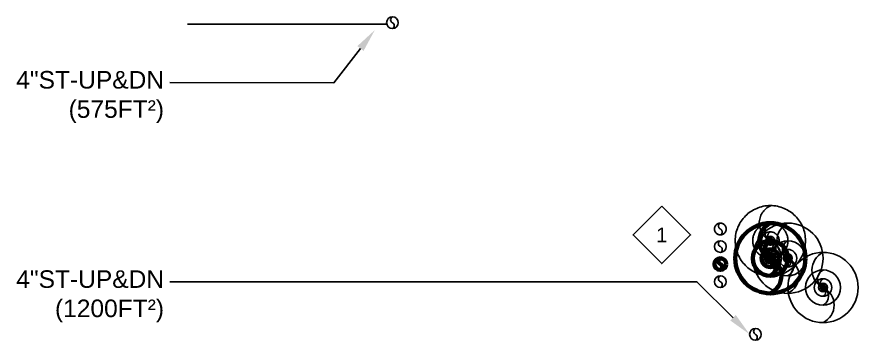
# Model space of a CAD drawing. Extents: x -3693 to 355, y -2748 to 2117.
# Drawn here: x -3561 to -2986, y -2036 to -1815 of the extents above; entities that cross this region are included whole.
import ezdxf
from ezdxf.enums import TextEntityAlignment as Align

# ---------------------------------------------------------------- set-up
doc = ezdxf.new("R2010")
doc.units = 0
doc.header["$LTSCALE"] = 48
doc.header["$MEASUREMENT"] = 0
doc.linetypes.add('VENT', pattern=[0.3, 0.2, -0.1])
for name, color, linetype in [('G-ANNO-TEXT', 70, 'Continuous'), ('G-ANNO-TEXT @ 128', 70, 'Continuous'), ('P-HW-N', 1, 'Continuous'), ('P-HW-N @ 1 (1)', 1, 'Continuous'), ('P-HW-N @ 1 (2)', 1, 'Continuous'), ('P-HW-N @ 12', 1, 'Continuous'), ('P-HW-N @ 128', 1, 'Continuous'), ('P-HW-N @ 16', 1, 'Continuous'), ('P-HW-N @ 192', 1, 'Continuous'), ('P-HW-N @ 2', 1, 'Continuous'), ('P-HW-N @ 24', 1, 'Continuous'), ('P-HW-N @ 384', 1, 'Continuous'), ('P-HW-N @ 4', 1, 'Continuous'), ('P-HW-N @ 48', 1, 'Continuous'), ('P-HW-N @ 64', 1, 'Continuous'), ('P-HW-N @ 768', 1, 'Continuous'), ('P-HW-N @ 8', 1, 'Continuous'), ('P-HW-N @ 96', 1, 'Continuous'), ('P-SAN-N', 6, 'Continuous'), ('P-SAN-N @ 1 (1)', 6, 'Continuous'), ('P-SAN-N @ 1 (2)', 6, 'Continuous'), ('P-SAN-N @ 12', 6, 'Continuous'), ('P-SAN-N @ 128', 6, 'Continuous'), ('P-SAN-N @ 16', 6, 'Continuous'), ('P-SAN-N @ 192', 6, 'Continuous'), ('P-SAN-N @ 2', 6, 'Continuous'), ('P-SAN-N @ 24', 6, 'Continuous'), ('P-SAN-N @ 384', 6, 'Continuous'), ('P-SAN-N @ 4', 6, 'Continuous'), ('P-SAN-N @ 48', 6, 'Continuous'), ('P-SAN-N @ 64', 6, 'Continuous'), ('P-SAN-N @ 768', 6, 'Continuous'), ('P-SAN-N @ 8', 6, 'Continuous'), ('P-SAN-N @ 96', 6, 'Continuous'), ('P-SANV-N', 5, 'VENT'), ('P-SANV-N @ 1 (1)', 5, 'VENT'), ('P-SANV-N @ 1 (2)', 5, 'VENT'), ('P-SANV-N @ 12', 5, 'VENT'), ('P-SANV-N @ 128', 5, 'VENT'), ('P-SANV-N @ 16', 5, 'VENT'), ('P-SANV-N @ 192', 5, 'VENT'), ('P-SANV-N @ 2', 5, 'VENT'), ('P-SANV-N @ 24', 5, 'VENT'), ('P-SANV-N @ 384', 5, 'VENT'), ('P-SANV-N @ 4', 5, 'VENT'), ('P-SANV-N @ 48', 5, 'VENT'), ('P-SANV-N @ 64', 5, 'VENT'), ('P-SANV-N @ 768', 5, 'VENT'), ('P-SANV-N @ 8', 5, 'VENT'), ('P-SANV-N @ 96', 5, 'VENT'), ('P-STRM-N', 2, 'Continuous'), ('P-STRM-N @ 1 (1)', 2, 'Continuous'), ('P-STRM-N @ 1 (2)', 2, 'Continuous'), ('P-STRM-N @ 12', 2, 'Continuous'), ('P-STRM-N @ 128', 2, 'Continuous'), ('P-STRM-N @ 16', 2, 'Continuous'), ('P-STRM-N @ 192', 2, 'Continuous'), ('P-STRM-N @ 2', 2, 'Continuous'), ('P-STRM-N @ 24', 2, 'Continuous'), ('P-STRM-N @ 384', 2, 'Continuous'), ('P-STRM-N @ 4', 2, 'Continuous'), ('P-STRM-N @ 48', 2, 'Continuous'), ('P-STRM-N @ 64', 2, 'Continuous'), ('P-STRM-N @ 768', 2, 'Continuous'), ('P-STRM-N @ 8', 2, 'Continuous'), ('P-STRM-N @ 96', 2, 'Continuous')]:
    doc.layers.add(name, color=color, linetype=linetype)
for name, color, linetype, lineweight in [('P-CW-N', 4, 'Continuous', 60), ('P-CW-N @ 1 (1)', 4, 'Continuous', 60), ('P-CW-N @ 1 (2)', 4, 'Continuous', 60), ('P-CW-N @ 12', 4, 'Continuous', 60), ('P-CW-N @ 128', 4, 'Continuous', 60), ('P-CW-N @ 16', 4, 'Continuous', 60), ('P-CW-N @ 192', 4, 'Continuous', 60), ('P-CW-N @ 2', 4, 'Continuous', 60), ('P-CW-N @ 24', 4, 'Continuous', 60), ('P-CW-N @ 384', 4, 'Continuous', 60), ('P-CW-N @ 4', 4, 'Continuous', 60), ('P-CW-N @ 48', 4, 'Continuous', 60), ('P-CW-N @ 64', 4, 'Continuous', 60), ('P-CW-N @ 768', 4, 'Continuous', 60), ('P-CW-N @ 8', 4, 'Continuous', 60), ('P-CW-N @ 96', 4, 'Continuous', 60)]:
    doc.layers.add(name, color=color, linetype=linetype, lineweight=lineweight)
doc.styles.add('Arial', font='arial.ttf')

# ---------------------------------------------------------------- blocks, each defined once
blk = doc.blocks.new('*U9')
blk.add_lwpolyline([(0, 0.03112, 0.634258), (0, 0, -0.634258), (0, -0.03112)], format="xyb")
blk.add_circle((0, 0), 0.03125)
blk = doc.blocks.new('*U715')
at = {"layer": 'P-CW-N @ 1 (1)', "rotation": 180}
blk.add_blockref('*U9', (-3045.84, -1980.26), dxfattribs=at)
at = {"layer": 'P-CW-N @ 1 (2)', "rotation": 180}
blk.add_blockref('*U9', (-3045.84, -1980.26), dxfattribs=at)
at = {"layer": 'P-CW-N @ 12', "xscale": 12, "yscale": 12, "zscale": 12, "rotation": 180}
blk.add_blockref('*U9', (-3045.84, -1980.26), dxfattribs=at)
at = {"layer": 'P-CW-N @ 128', "xscale": 128, "yscale": 128, "zscale": 128, "rotation": 180}
blk.add_blockref('*U9', (-3080, -1984.26), dxfattribs=at)
at = {"layer": 'P-CW-N @ 16', "xscale": 16, "yscale": 16, "zscale": 16, "rotation": 180}
blk.add_blockref('*U9', (-3045.84, -1980.26), dxfattribs=at)
at = {"layer": 'P-CW-N @ 192', "xscale": 192, "yscale": 192, "zscale": 192, "rotation": 180}
blk.add_blockref('*U9', (-3045.84, -1980.26), dxfattribs=at)
at = {"layer": 'P-CW-N @ 2', "xscale": 2, "yscale": 2, "zscale": 2, "rotation": 180}
blk.add_blockref('*U9', (-3045.84, -1980.26), dxfattribs=at)
at = {"layer": 'P-CW-N @ 24', "xscale": 24, "yscale": 24, "zscale": 24, "rotation": 180}
blk.add_blockref('*U9', (-3045.84, -1980.26), dxfattribs=at)
at = {"layer": 'P-CW-N @ 384', "xscale": 384, "yscale": 384, "zscale": 384, "rotation": 180}
blk.add_blockref('*U9', (-3045.84, -1980.26), dxfattribs=at)
at = {"layer": 'P-CW-N @ 4', "xscale": 4, "yscale": 4, "zscale": 4, "rotation": 180}
blk.add_blockref('*U9', (-3045.84, -1980.26), dxfattribs=at)
at = {"layer": 'P-CW-N @ 48', "xscale": 48, "yscale": 48, "zscale": 48, "rotation": 180}
blk.add_blockref('*U9', (-3045.84, -1980.26), dxfattribs=at)
at = {"layer": 'P-CW-N @ 64', "xscale": 64, "yscale": 64, "zscale": 64, "rotation": 180}
blk.add_blockref('*U9', (-3045.84, -1980.26), dxfattribs=at)
at = {"layer": 'P-CW-N @ 768', "xscale": 768, "yscale": 768, "zscale": 768, "rotation": 180}
blk.add_blockref('*U9', (-3045.84, -1980.26), dxfattribs=at)
at = {"layer": 'P-CW-N @ 8', "xscale": 8, "yscale": 8, "zscale": 8, "rotation": 180}
blk.add_blockref('*U9', (-3045.84, -1980.26), dxfattribs=at)
at = {"layer": 'P-CW-N @ 96', "xscale": 96, "yscale": 96, "zscale": 96, "rotation": 180}
blk.add_blockref('*U9', (-3045.84, -1980.26), dxfattribs=at)
blk = doc.blocks.new('*U716')
at = {"layer": 'P-HW-N @ 1 (1)', "rotation": 180}
blk.add_blockref('*U9', (-3033.84, -1980.26), dxfattribs=at)
at = {"layer": 'P-HW-N @ 1 (2)', "rotation": 180}
blk.add_blockref('*U9', (-3033.84, -1980.26), dxfattribs=at)
at = {"layer": 'P-HW-N @ 12', "xscale": 12, "yscale": 12, "zscale": 12, "rotation": 180}
blk.add_blockref('*U9', (-3033.84, -1980.26), dxfattribs=at)
at = {"layer": 'P-HW-N @ 128', "xscale": 128, "yscale": 128, "zscale": 128, "rotation": 180}
blk.add_blockref('*U9', (-3080, -1996.26), dxfattribs=at)
at = {"layer": 'P-HW-N @ 16', "xscale": 16, "yscale": 16, "zscale": 16, "rotation": 180}
blk.add_blockref('*U9', (-3033.84, -1980.26), dxfattribs=at)
at = {"layer": 'P-HW-N @ 192', "xscale": 192, "yscale": 192, "zscale": 192, "rotation": 180}
blk.add_blockref('*U9', (-3033.84, -1980.26), dxfattribs=at)
at = {"layer": 'P-HW-N @ 2', "xscale": 2, "yscale": 2, "zscale": 2, "rotation": 180}
blk.add_blockref('*U9', (-3033.84, -1980.26), dxfattribs=at)
at = {"layer": 'P-HW-N @ 24', "xscale": 24, "yscale": 24, "zscale": 24, "rotation": 180}
blk.add_blockref('*U9', (-3033.84, -1980.26), dxfattribs=at)
at = {"layer": 'P-HW-N @ 384', "xscale": 384, "yscale": 384, "zscale": 384, "rotation": 180}
blk.add_blockref('*U9', (-3033.84, -1980.26), dxfattribs=at)
at = {"layer": 'P-HW-N @ 4', "xscale": 4, "yscale": 4, "zscale": 4, "rotation": 180}
blk.add_blockref('*U9', (-3033.84, -1980.26), dxfattribs=at)
at = {"layer": 'P-HW-N @ 48', "xscale": 48, "yscale": 48, "zscale": 48, "rotation": 180}
blk.add_blockref('*U9', (-3033.84, -1980.26), dxfattribs=at)
at = {"layer": 'P-HW-N @ 64', "xscale": 64, "yscale": 64, "zscale": 64, "rotation": 180}
blk.add_blockref('*U9', (-3033.84, -1980.26), dxfattribs=at)
at = {"layer": 'P-HW-N @ 768', "xscale": 768, "yscale": 768, "zscale": 768, "rotation": 180}
blk.add_blockref('*U9', (-3033.84, -1980.26), dxfattribs=at)
at = {"layer": 'P-HW-N @ 8', "xscale": 8, "yscale": 8, "zscale": 8, "rotation": 180}
blk.add_blockref('*U9', (-3033.84, -1980.26), dxfattribs=at)
at = {"layer": 'P-HW-N @ 96', "xscale": 96, "yscale": 96, "zscale": 96, "rotation": 180}
blk.add_blockref('*U9', (-3033.84, -1980.26), dxfattribs=at)
blk = doc.blocks.new('*U717')
at = {"layer": 'P-SAN-N @ 1 (1)', "rotation": 180}
blk.add_blockref('*U9', (-3045.84, -1980.26), dxfattribs=at)
at = {"layer": 'P-SAN-N @ 1 (2)', "rotation": 180}
blk.add_blockref('*U9', (-3045.84, -1980.26), dxfattribs=at)
at = {"layer": 'P-SAN-N @ 12', "xscale": 12, "yscale": 12, "zscale": 12, "rotation": 180}
blk.add_blockref('*U9', (-3045.84, -1980.26), dxfattribs=at)
at = {"layer": 'P-SAN-N @ 128', "xscale": 128, "yscale": 128, "zscale": 128, "rotation": 180}
blk.add_blockref('*U9', (-3080, -1972.26), dxfattribs=at)
at = {"layer": 'P-SAN-N @ 16', "xscale": 16, "yscale": 16, "zscale": 16, "rotation": 180}
blk.add_blockref('*U9', (-3045.84, -1980.26), dxfattribs=at)
at = {"layer": 'P-SAN-N @ 192', "xscale": 192, "yscale": 192, "zscale": 192, "rotation": 180}
blk.add_blockref('*U9', (-3045.84, -1980.26), dxfattribs=at)
at = {"layer": 'P-SAN-N @ 2', "xscale": 2, "yscale": 2, "zscale": 2, "rotation": 180}
blk.add_blockref('*U9', (-3045.84, -1980.26), dxfattribs=at)
at = {"layer": 'P-SAN-N @ 24', "xscale": 24, "yscale": 24, "zscale": 24, "rotation": 180}
blk.add_blockref('*U9', (-3045.84, -1980.26), dxfattribs=at)
at = {"layer": 'P-SAN-N @ 384', "xscale": 384, "yscale": 384, "zscale": 384, "rotation": 180}
blk.add_blockref('*U9', (-3045.84, -1980.26), dxfattribs=at)
at = {"layer": 'P-SAN-N @ 4', "xscale": 4, "yscale": 4, "zscale": 4, "rotation": 180}
blk.add_blockref('*U9', (-3045.84, -1980.26), dxfattribs=at)
at = {"layer": 'P-SAN-N @ 48', "xscale": 48, "yscale": 48, "zscale": 48, "rotation": 180}
blk.add_blockref('*U9', (-3045.84, -1980.26), dxfattribs=at)
at = {"layer": 'P-SAN-N @ 64', "xscale": 64, "yscale": 64, "zscale": 64, "rotation": 180}
blk.add_blockref('*U9', (-3045.84, -1980.26), dxfattribs=at)
at = {"layer": 'P-SAN-N @ 768', "xscale": 768, "yscale": 768, "zscale": 768, "rotation": 180}
blk.add_blockref('*U9', (-3045.84, -1980.26), dxfattribs=at)
at = {"layer": 'P-SAN-N @ 8', "xscale": 8, "yscale": 8, "zscale": 8, "rotation": 180}
blk.add_blockref('*U9', (-3045.84, -1980.26), dxfattribs=at)
at = {"layer": 'P-SAN-N @ 96', "xscale": 96, "yscale": 96, "zscale": 96, "rotation": 180}
blk.add_blockref('*U9', (-3045.84, -1980.26), dxfattribs=at)
blk = doc.blocks.new('*U718')
at = {"layer": 'P-SANV-N @ 1 (1)', "rotation": 180}
blk.add_blockref('*U9', (-3045.84, -1968.26), dxfattribs=at)
at = {"layer": 'P-SANV-N @ 1 (2)', "rotation": 180}
blk.add_blockref('*U9', (-3045.84, -1968.26), dxfattribs=at)
at = {"layer": 'P-SANV-N @ 12', "xscale": 12, "yscale": 12, "zscale": 12, "rotation": 180}
blk.add_blockref('*U9', (-3045.84, -1968.26), dxfattribs=at)
at = {"layer": 'P-SANV-N @ 128', "xscale": 128, "yscale": 128, "zscale": 128, "rotation": 180}
blk.add_blockref('*U9', (-3080, -1960.26), dxfattribs=at)
at = {"layer": 'P-SANV-N @ 16', "xscale": 16, "yscale": 16, "zscale": 16, "rotation": 180}
blk.add_blockref('*U9', (-3045.84, -1968.26), dxfattribs=at)
at = {"layer": 'P-SANV-N @ 192', "xscale": 192, "yscale": 192, "zscale": 192, "rotation": 180}
blk.add_blockref('*U9', (-3045.84, -1968.26), dxfattribs=at)
at = {"layer": 'P-SANV-N @ 2', "xscale": 2, "yscale": 2, "zscale": 2, "rotation": 180}
blk.add_blockref('*U9', (-3045.84, -1968.26), dxfattribs=at)
at = {"layer": 'P-SANV-N @ 24', "xscale": 24, "yscale": 24, "zscale": 24, "rotation": 180}
blk.add_blockref('*U9', (-3045.84, -1968.26), dxfattribs=at)
at = {"layer": 'P-SANV-N @ 384', "xscale": 384, "yscale": 384, "zscale": 384, "rotation": 180}
blk.add_blockref('*U9', (-3045.84, -1968.26), dxfattribs=at)
at = {"layer": 'P-SANV-N @ 4', "xscale": 4, "yscale": 4, "zscale": 4, "rotation": 180}
blk.add_blockref('*U9', (-3045.84, -1968.26), dxfattribs=at)
at = {"layer": 'P-SANV-N @ 48', "xscale": 48, "yscale": 48, "zscale": 48, "rotation": 180}
blk.add_blockref('*U9', (-3045.84, -1968.26), dxfattribs=at)
at = {"layer": 'P-SANV-N @ 64', "xscale": 64, "yscale": 64, "zscale": 64, "rotation": 180}
blk.add_blockref('*U9', (-3045.84, -1968.26), dxfattribs=at)
at = {"layer": 'P-SANV-N @ 768', "xscale": 768, "yscale": 768, "zscale": 768, "rotation": 180}
blk.add_blockref('*U9', (-3045.84, -1968.26), dxfattribs=at)
at = {"layer": 'P-SANV-N @ 8', "xscale": 8, "yscale": 8, "zscale": 8, "rotation": 180}
blk.add_blockref('*U9', (-3045.84, -1968.26), dxfattribs=at)
at = {"layer": 'P-SANV-N @ 96', "xscale": 96, "yscale": 96, "zscale": 96, "rotation": 180}
blk.add_blockref('*U9', (-3045.84, -1968.26), dxfattribs=at)
blk = doc.blocks.new('DIAMOND TAG')
blk.add_lwpolyline([(0, -0.1533), (0.1533, 0), (0, 0.1533), (-0.1533, 0)], close=True)
at = {"style": 'Arial'}
blk.add_attdef('XXX', text='', height=0.0781, dxfattribs=at).set_placement((0, 0), align=Align.MIDDLE)
blk = doc.blocks.new('*U800')
at = {"layer": 'P-STRM-N @ 1 (1)'}
blk.add_blockref('*U9', (-3009.84, -2000.26), dxfattribs=at)
at = {"layer": 'P-STRM-N @ 1 (2)'}
blk.add_blockref('*U9', (-3009.84, -2000.26), dxfattribs=at)
at = {"layer": 'P-STRM-N @ 12', "xscale": 12, "yscale": 12, "zscale": 12}
blk.add_blockref('*U9', (-3009.84, -2000.26), dxfattribs=at)
at = {"layer": 'P-STRM-N @ 128', "xscale": 128, "yscale": 128, "zscale": 128}
blk.add_blockref('*U9', (-3056, -2032.26), dxfattribs=at)
at = {"layer": 'P-STRM-N @ 16', "xscale": 16, "yscale": 16, "zscale": 16}
blk.add_blockref('*U9', (-3009.84, -2000.26), dxfattribs=at)
at = {"layer": 'P-STRM-N @ 192', "xscale": 192, "yscale": 192, "zscale": 192}
blk.add_blockref('*U9', (-3009.84, -2000.26), dxfattribs=at)
at = {"layer": 'P-STRM-N @ 2', "xscale": 2, "yscale": 2, "zscale": 2}
blk.add_blockref('*U9', (-3009.84, -2000.26), dxfattribs=at)
at = {"layer": 'P-STRM-N @ 24', "xscale": 24, "yscale": 24, "zscale": 24}
blk.add_blockref('*U9', (-3009.84, -2000.26), dxfattribs=at)
at = {"layer": 'P-STRM-N @ 384', "xscale": 384, "yscale": 384, "zscale": 384}
blk.add_blockref('*U9', (-3009.84, -2000.26), dxfattribs=at)
at = {"layer": 'P-STRM-N @ 4', "xscale": 4, "yscale": 4, "zscale": 4}
blk.add_blockref('*U9', (-3009.84, -2000.26), dxfattribs=at)
at = {"layer": 'P-STRM-N @ 48', "xscale": 48, "yscale": 48, "zscale": 48}
blk.add_blockref('*U9', (-3009.84, -2000.26), dxfattribs=at)
at = {"layer": 'P-STRM-N @ 64', "xscale": 64, "yscale": 64, "zscale": 64}
blk.add_blockref('*U9', (-3009.84, -2000.26), dxfattribs=at)
at = {"layer": 'P-STRM-N @ 768', "xscale": 768, "yscale": 768, "zscale": 768}
blk.add_blockref('*U9', (-3009.84, -2000.26), dxfattribs=at)
at = {"layer": 'P-STRM-N @ 8', "xscale": 8, "yscale": 8, "zscale": 8}
blk.add_blockref('*U9', (-3009.84, -2000.26), dxfattribs=at)
at = {"layer": 'P-STRM-N @ 96', "xscale": 96, "yscale": 96, "zscale": 96}
blk.add_blockref('*U9', (-3009.84, -2000.26), dxfattribs=at)

msp = doc.modelspace()

# ---------------------------------------------------------------- linework, layer by layer
at = {"layer": 'DEFPOINTS'}
msp.add_line((-3308, -1820.26), (-3444, -1820.26), dxfattribs=at)
at = {"layer": 'G-ANNO-TEXT'}
for points in [[(-3325.82, -1836.89), (-3344, -1860.26), (-3456, -1860.02)], [(-3071.31, -2020.94), (-3096, -1996.26), (-3456, -1996.26)]]:
    msp.add_lwpolyline(points, dxfattribs=at)
for points in [[(-3327.93, -1835.25), (-3316, -1824.26), (-3323.72, -1838.52)], [(-3069.43, -2019.06), (-3060, -2032.26), (-3073.2, -2022.83)]]:
    msp.add_solid(points, dxfattribs=at)

# ---------------------------------------------------------------- block references
at = {"layer": 'G-ANNO-TEXT @ 128'}
ref = msp.add_blockref('DIAMOND TAG', (-3120, -1964.26), dxfattribs=dict(at, xscale=128, yscale=128, zscale=128, rotation=180))
ref.add_attrib('XXX', '1', dxfattribs={"layer": '0', "height": 10, "style": 'Arial'}).set_placement((-3120, -1964.26), align=Align.MIDDLE)
at = {"layer": 'P-CW-N'}
msp.add_blockref('*U715', (0, 0), dxfattribs=at)
at = {"layer": 'P-HW-N'}
msp.add_blockref('*U716', (0, 0), dxfattribs=at)
at = {"layer": 'P-SAN-N'}
msp.add_blockref('*U717', (0, 0), dxfattribs=at)
at = {"layer": 'P-SANV-N'}
msp.add_blockref('*U718', (0, 0), dxfattribs=at)
at = {"layer": 'P-STRM-N'}
msp.add_blockref('*U800', (0, 0), dxfattribs=at)
at = {"layer": 'P-STRM-N @ 128', "xscale": 128, "yscale": 128, "zscale": 128}
msp.add_blockref('*U9', (-3304, -1819.23), dxfattribs=at)

# ---------------------------------------------------------------- texts
at = {"layer": 'G-ANNO-TEXT', "char_height": 12, "attachment_point": 3, "style": 'Arial'}
for s, insert in [('4"ST-UP&DN\\P(575FT²)', (-3460, -1852.26)), ('4"ST-UP&DN\\P(1200FT²)', (-3460, -1988.49))]:
    msp.add_mtext(s, dxfattribs=dict(at, insert=insert))

doc.saveas('drawing.dxf')
